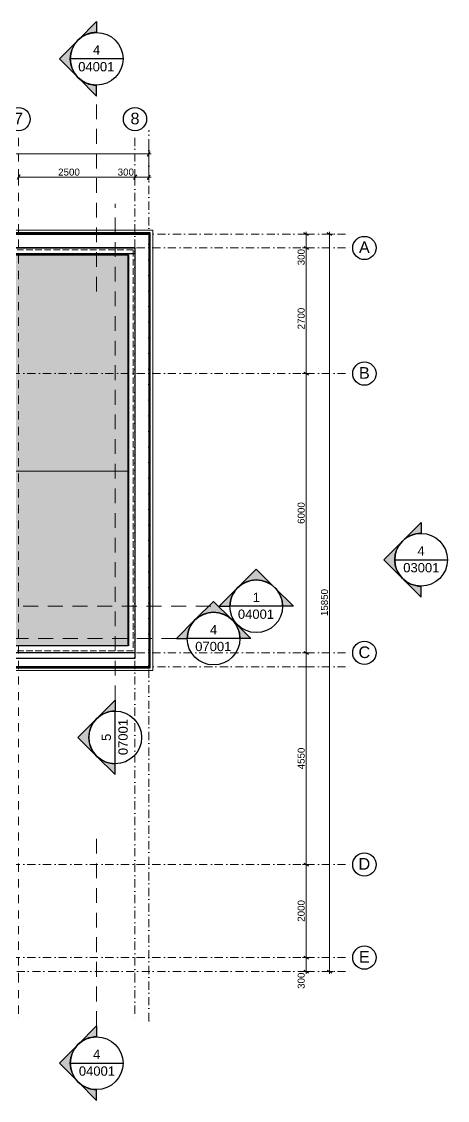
# Model space of a CAD drawing. Header units: millimetres. Extents: x -6231 to 41555, y -4611 to 21681.
# Drawn here: x 32416 to 41555, y -3069 to 20115 of the extents above; entities that cross this region are included whole.
import ezdxf
from ezdxf.enums import TextEntityAlignment as Align

# ---------------------------------------------------------------- set-up
doc = ezdxf.new("R2010")
doc.units = ezdxf.units.MM
doc.header["$MEASUREMENT"] = 0
for name, pattern in [('Dot & Dashed', [335.138881, 176.388884, -88.194442, 0, -70.555556]), ('Hidden Line', [195.611112, 141.111112, -54.5]), ('Long Dashed', [529.166651, 317.499995, -211.666656]), ('Wipeout_Contour', [1000, 0, -1000])]:
    doc.linetypes.add(name, pattern=pattern)
for name, color, linetype in [('A-Ee_40_20-M_GeneralFFAndEInternalFixed', 7, 'Continuous'), ('A-Zz_20_10_90-T_TextRoof', 7, 'Continuous'), ('A-Zz_60_50_30-P_MarkerElevation', 7, 'Continuous'), ('A-Zz_60_50_80-P_MarkerSection', 7, 'Continuous'), ('A-Zz_60_50_80-P_MarkerSectionStairs', 7, 'Continuous'), ('NewA-Ee_25_10-M_WallsExternal', 7, 'Continuous'), ('NewA-Ee_30_10-M_Roofs', 7, 'Continuous'), ('NewA-SL-M_SpacesExternal', 7, 'Continuous'), ('NewA-Zz_20_20-D_DimensionGrid', 7, 'Continuous'), ('NewA-Zz_35_40_80-M_GridStructural', 7, 'Continuous'), ('NewA-Zz_60_50_90-P_VoidOpening', 7, 'Continuous')]:
    doc.layers.add(name, color=color, linetype=linetype)
doc.styles.add('GENERATED_STYLE_1', font='')
doc.styles.get('GENERATED_STYLE_1').set_extended_font_data('Arial')
doc.dimstyles.new('GENERATED_STYLE__1', dxfattribs={"dimtxt": 150, "dimasz": 76, "dimexe": 0.18, "dimexo": 300, "dimgap": 0.09, "dimtad": 1, "dimdec": 0, "dimzin": 0, "dimdsep": 46, "dimtxsty": 'GENERATED_STYLE_1', "dimblk": 'ARROWHEAD_2', "dimblk1": 'ARROWHEAD_2', "dimblk2": 'ARROWHEAD_2', "dimcen": 0.09, "dimclrd": 6, "dimclre": 6, "dimclrt": 7, "dimazin": 0, "dimtfac": 1, "dimtdec": 4, "dimtmove": 0, "dimatfit": 3, "dimfxl": 0, "dimtolj": 1, "dimtzin": 0, "dimarcsym": 0})
doc.dimstyles.new('GENERATED_STYLE__2', dxfattribs={"dimtxt": 150, "dimasz": 76, "dimexe": 0.18, "dimexo": 300, "dimgap": 0.09, "dimtad": 1, "dimtih": 1, "dimtoh": 1, "dimdec": 0, "dimzin": 0, "dimdsep": 46, "dimtxsty": 'GENERATED_STYLE_1', "dimblk": 'ARROWHEAD_2', "dimblk1": 'ARROWHEAD_2', "dimblk2": 'ARROWHEAD_2', "dimcen": 0.09, "dimclrd": 6, "dimclre": 6, "dimclrt": 7, "dimazin": 0, "dimtfac": 1, "dimtdec": 4, "dimtmove": 0, "dimatfit": 3, "dimfxl": 0, "dimtolj": 1, "dimtzin": 0, "dimarcsym": 0})

# ---------------------------------------------------------------- blocks, each defined once
blk = doc.blocks.new('ROOF OF SECOND FLOOR_Roof-2_1_1', base_point=(18250, 9133))
at = {"layer": 'NewA-SL-M_SpacesExternal', "color": 253, "linetype": 'Continuous', "lineweight": 13}
for p, q in [((35233, 15633), (-383, 15633)), ((35233, 6167), (35233, 15633)), ((6033, 6167), (35233, 6167))]:
    blk.add_line(p, q, dxfattribs=at)
at = {"layer": 'NewA-SL-M_SpacesExternal', "color": 5, "lineweight": 70, "style": 'GENERATED_STYLE_1'}
for tag, height, p in [('ROOM_NAME', 200, (18250, 9441)), ('ROOM_NUMBER', 150, (18250, 9138)), ('adj_text', 150, (18250, 8902))]:
    blk.add_attdef(tag, text='', height=height, dxfattribs=at).set_placement(p, align=Align.TOP_CENTER)
blk = doc.blocks.new('Wall_1_1', base_point=(0, 15250))
at = {"color": 254, "linetype": 'Wipeout_Contour', "lineweight": 0, "ltscale": 105923.604133}
blk.add_wipeout([(150, 15100), (34700, 15100), (34716, 15116), (134, 15116)], dxfattribs=at).dxf.layer = 'NewA-Ee_25_10-M_WallsExternal'
at = {"color": 254, "linetype": 'Wipeout_Contour', "lineweight": 0, "ltscale": 106108.098113}
blk.add_wipeout([(134, 15116), (34716, 15116), (34780, 15180), (70, 15180)], dxfattribs=at).dxf.layer = 'NewA-Ee_25_10-M_WallsExternal'
at = {"color": 254, "linetype": 'Wipeout_Contour', "lineweight": 0, "ltscale": 106417.647452}
blk.add_wipeout([(70, 15180), (34780, 15180), (34850, 15250), (0, 15250)], dxfattribs=at).dxf.layer = 'NewA-Ee_25_10-M_WallsExternal'
at = {"layer": 'NewA-Ee_25_10-M_WallsExternal', "linetype": 'Continuous', "flags": 128}
blk.add_lwpolyline([(150, 15100), (34700, 15100)], dxfattribs=at)
at = {"color": 254, "linetype": 'Wipeout_Contour', "lineweight": 0, "ltscale": 107278.940045}
blk.add_wipeout([(0, 15250), (34850, 15250), (35150, 15550), (-300, 15550)], dxfattribs=at).dxf.layer = 'NewA-Ee_25_10-M_WallsExternal'
at = {"color": 254, "linetype": 'Wipeout_Contour', "lineweight": 0, "ltscale": 108046.669458}
blk.add_wipeout([(-305, 15555), (35155, 15555), (35175, 15575), (-325, 15575)], dxfattribs=at).dxf.layer = 'NewA-Ee_25_10-M_WallsExternal'
at = {"layer": 'NewA-Ee_25_10-M_WallsExternal', "linetype": 'Continuous'}
for p, q in [((-305, 15555), (35155, 15555)), ((-300, 15550), (35150, 15550))]:
    blk.add_line(p, q, dxfattribs=at)
at = {"layer": 'NewA-Ee_25_10-M_WallsExternal', "linetype": 'Continuous', "flags": 128}
blk.add_lwpolyline([(35175, 15575), (-325, 15575)], dxfattribs=at)
blk = doc.blocks.new('Wall_3_1', base_point=(34850, 15250))
at = {"color": 254, "linetype": 'Wipeout_Contour', "lineweight": 0, "ltscale": 146401.338081}
blk.add_wipeout([(34700, 15100), (34700, 6700), (34716, 6684), (34716, 15116)], dxfattribs=at).dxf.layer = 'NewA-Ee_25_10-M_WallsExternal'
at = {"color": 254, "linetype": 'Wipeout_Contour', "lineweight": 0, "ltscale": 146569.94219}
blk.add_wipeout([(34716, 15116), (34716, 6684), (34780, 6620), (34780, 15180)], dxfattribs=at).dxf.layer = 'NewA-Ee_25_10-M_WallsExternal'
at = {"color": 254, "linetype": 'Wipeout_Contour', "lineweight": 0, "ltscale": 146852.703903}
blk.add_wipeout([(34780, 15180), (34780, 6620), (34850, 6550), (34850, 15250)], dxfattribs=at).dxf.layer = 'NewA-Ee_25_10-M_WallsExternal'
at = {"layer": 'NewA-Ee_25_10-M_WallsExternal', "linetype": 'Continuous', "flags": 128}
blk.add_lwpolyline([(34700, 15100), (34700, 6700)], dxfattribs=at)
at = {"color": 254, "linetype": 'Wipeout_Contour', "lineweight": 0, "ltscale": 147638.093119}
blk.add_wipeout([(34850, 15250), (34850, 6550), (35150, 6250), (35150, 15550)], dxfattribs=at).dxf.layer = 'NewA-Ee_25_10-M_WallsExternal'
at = {"color": 254, "linetype": 'Wipeout_Contour', "lineweight": 0, "ltscale": 148337.831766}
blk.add_wipeout([(35155, 15555), (35155, 6245), (35175, 6225), (35175, 15575)], dxfattribs=at).dxf.layer = 'NewA-Ee_25_10-M_WallsExternal'
at = {"layer": 'NewA-Ee_25_10-M_WallsExternal', "linetype": 'Continuous'}
for p, q in [((35150, 15550), (35150, 6250)), ((35155, 15555), (35155, 6245))]:
    blk.add_line(p, q, dxfattribs=at)
at = {"layer": 'NewA-Ee_25_10-M_WallsExternal', "linetype": 'Continuous', "flags": 128}
blk.add_lwpolyline([(35175, 6225), (35175, 15575)], dxfattribs=at)
blk = doc.blocks.new('Wall_4_1', base_point=(34850, 6550))
at = {"color": 254, "linetype": 'Wipeout_Contour', "lineweight": 0, "ltscale": 88038.710944}
blk.add_wipeout([(5516, 6684), (34716, 6684), (34700, 6700), (5516, 6700)], dxfattribs=at).dxf.layer = 'NewA-Ee_25_10-M_WallsExternal'
at = {"color": 254, "linetype": 'Wipeout_Contour', "lineweight": 0, "ltscale": 88121.94905}
blk.add_wipeout([(5580, 6620), (34780, 6620), (34716, 6684), (5580, 6684)], dxfattribs=at).dxf.layer = 'NewA-Ee_25_10-M_WallsExternal'
at = {"color": 254, "linetype": 'Wipeout_Contour', "lineweight": 0, "ltscale": 88217.434659}
blk.add_wipeout([(5650, 6550), (34850, 6550), (34780, 6620), (5650, 6620)], dxfattribs=at).dxf.layer = 'NewA-Ee_25_10-M_WallsExternal'
at = {"layer": 'NewA-Ee_25_10-M_WallsExternal', "linetype": 'Continuous', "flags": 128}
blk.add_lwpolyline([(34700, 6700), (5500, 6700)], dxfattribs=at)
at = {"color": 254, "linetype": 'Wipeout_Contour', "lineweight": 0, "ltscale": 88673.26166}
blk.add_wipeout([(5975, 6250), (35150, 6250), (34850, 6550), (5975, 6550)], dxfattribs=at).dxf.layer = 'NewA-Ee_25_10-M_WallsExternal'
at = {"color": 254, "linetype": 'Wipeout_Contour', "lineweight": 0, "ltscale": 88697.733038}
blk.add_wipeout([(5975, 6225), (35175, 6225), (35155, 6245), (5975, 6245)], dxfattribs=at).dxf.layer = 'NewA-Ee_25_10-M_WallsExternal'
at = {"layer": 'NewA-Ee_25_10-M_WallsExternal', "linetype": 'Continuous'}
for p, q in [((35150, 6250), (5955, 6250)), ((35155, 6245), (5975, 6245))]:
    blk.add_line(p, q, dxfattribs=at)
at = {"layer": 'NewA-Ee_25_10-M_WallsExternal', "linetype": 'Continuous', "flags": 128}
blk.add_lwpolyline([(5975, 6225), (35175, 6225)], dxfattribs=at)
blk = doc.blocks.new('Wall_5_1', base_point=(0, 15250))
at = {"color": 254, "linetype": 'Wipeout_Contour', "lineweight": 0, "ltscale": 107001.858473}
blk.add_wipeout([(0, 15250), (34850, 15250), (34850, 15550), (0, 15550)], dxfattribs=at).dxf.layer = 'NewA-Ee_25_10-M_WallsExternal'
at = {"layer": 'NewA-Ee_25_10-M_WallsExternal', "linetype": 'Continuous', "flags": 128}
blk.add_lwpolyline([(0, 15250), (34850, 15250)], dxfattribs=at)
at = {"color": 254, "linetype": 'Wipeout_Contour', "lineweight": 0, "ltscale": 107464.894087}
blk.add_wipeout([(0, 15555), (34850, 15555), (34850, 15575), (0, 15575)], dxfattribs=at).dxf.layer = 'NewA-Ee_25_10-M_WallsExternal'
at = {"layer": 'NewA-Ee_25_10-M_WallsExternal', "linetype": 'Continuous'}
for p, q in [((0, 15555), (34850, 15555)), ((0, 15550), (34850, 15550))]:
    blk.add_line(p, q, dxfattribs=at)
at = {"layer": 'NewA-Ee_25_10-M_WallsExternal', "linetype": 'Continuous', "flags": 128}
blk.add_lwpolyline([(34850, 15575), (0, 15575)], dxfattribs=at)
blk = doc.blocks.new('Wall_6_1', base_point=(34850, 15250))
at = {"color": 254, "linetype": 'Wipeout_Contour', "lineweight": 0, "ltscale": 147571.437337}
blk.add_wipeout([(34850, 15250), (34850, 6550), (35150, 6550), (35150, 15250)], dxfattribs=at).dxf.layer = 'NewA-Ee_25_10-M_WallsExternal'
at = {"layer": 'NewA-Ee_25_10-M_WallsExternal', "linetype": 'Continuous', "flags": 128}
blk.add_lwpolyline([(34850, 15250), (34850, 6550)], dxfattribs=at)
at = {"color": 254, "linetype": 'Wipeout_Contour', "lineweight": 0, "ltscale": 148197.746193}
blk.add_wipeout([(35155, 15250), (35155, 6550), (35175, 6550), (35175, 15250)], dxfattribs=at).dxf.layer = 'NewA-Ee_25_10-M_WallsExternal'
at = {"layer": 'NewA-Ee_25_10-M_WallsExternal', "linetype": 'Continuous'}
for p, q in [((35150, 15250), (35150, 6550)), ((35155, 15250), (35155, 6550))]:
    blk.add_line(p, q, dxfattribs=at)
at = {"layer": 'NewA-Ee_25_10-M_WallsExternal', "linetype": 'Continuous', "flags": 128}
blk.add_lwpolyline([(35175, 6550), (35175, 15250)], dxfattribs=at)
blk = doc.blocks.new('Wall_7_1', base_point=(34850, 6550))
at = {"color": 254, "linetype": 'Wipeout_Contour', "lineweight": 0, "ltscale": 87940.978713}
blk.add_wipeout([(34850, 6550), (5650, 6550), (5650, 6250), (34850, 6250)], dxfattribs=at).dxf.layer = 'NewA-Ee_25_10-M_WallsExternal'
at = {"layer": 'NewA-Ee_25_10-M_WallsExternal', "linetype": 'Continuous', "flags": 128}
blk.add_lwpolyline([(34850, 6550), (5650, 6550)], dxfattribs=at)
at = {"color": 254, "linetype": 'Wipeout_Contour', "lineweight": 0, "ltscale": 87634.693812}
blk.add_wipeout([(34850, 6245), (5650, 6245), (5650, 6225), (34850, 6225)], dxfattribs=at).dxf.layer = 'NewA-Ee_25_10-M_WallsExternal'
at = {"layer": 'NewA-Ee_25_10-M_WallsExternal', "linetype": 'Continuous'}
for p, q in [((34850, 6250), (5650, 6250)), ((34850, 6245), (5650, 6245))]:
    blk.add_line(p, q, dxfattribs=at)
at = {"layer": 'NewA-Ee_25_10-M_WallsExternal', "linetype": 'Continuous', "flags": 128}
blk.add_lwpolyline([(5975, 6225), (34850, 6225)], dxfattribs=at)
blk = doc.blocks.new('Standard grid marker')
at = {"layer": 'NewA-Zz_35_40_80-M_GridStructural', "color": 6, "linetype": 'Dot & Dashed', "lineweight": 13}
for p, q in [((1000, 0), (18131, 0)), ((18131, 0), (19131, 0)), ((1000, 0), (0, 0))]:
    blk.add_line(p, q, dxfattribs=at)
at = {"layer": 'NewA-Zz_35_40_80-M_GridStructural', "linetype": 'Continuous'}
blk.add_circle((-250, 0), 250, dxfattribs=at)
at = {"layer": 'NewA-Zz_35_40_80-M_GridStructural', "color": 6, "linetype": 'Dot & Dashed', "lineweight": 13}
blk.add_point((1000, 0), dxfattribs=at)
blk.add_point((1000, 0), dxfattribs=at)
at = {"layer": 'NewA-Zz_35_40_80-M_GridStructural', "style": 'GENERATED_STYLE_1'}
blk.add_attdef('AC_MarkerText_1', text='', height=250, rotation=90, dxfattribs=at).set_placement((-250, 14), align=Align.MIDDLE_CENTER)
blk = doc.blocks.new('Standard grid marker_2')
at = {"layer": 'NewA-Zz_35_40_80-M_GridStructural', "color": 6, "linetype": 'Dot & Dashed', "lineweight": 13}
for p, q in [((1000, 0), (40176, 0)), ((40176, 0), (41176, 0))]:
    blk.add_line(p, q, dxfattribs=at)
at = {"layer": 'NewA-Zz_35_40_80-M_GridStructural', "linetype": 'Continuous'}
blk.add_circle((41426, 0), 250, dxfattribs=at)
at = {"layer": 'NewA-Zz_35_40_80-M_GridStructural', "color": 6, "linetype": 'Dot & Dashed', "lineweight": 13}
blk.add_point((40176, 0), dxfattribs=at)
blk.add_point((40176, 0), dxfattribs=at)
at = {"layer": 'NewA-Zz_35_40_80-M_GridStructural', "style": 'GENERATED_STYLE_1'}
blk.add_attdef('AC_MarkerText_1', text='', height=250, dxfattribs=at).set_placement((41426, 14), align=Align.MIDDLE_CENTER)
blk = doc.blocks.new('Standard grid marker_3')
at = {"layer": 'NewA-Zz_35_40_80-M_GridStructural', "color": 6, "linetype": 'Dot & Dashed', "lineweight": 13}
blk.add_line((0, 0), (19131, 0), dxfattribs=at)
for p in [(0, 0), (19131, 0)]:
    blk.add_point(p, dxfattribs=at)
blk = doc.blocks.new('Standard grid marker_4')
at = {"layer": 'NewA-Zz_35_40_80-M_GridStructural', "color": 6, "linetype": 'Dot & Dashed', "lineweight": 13}
for q in [(0, 0), (40176, 0)]:
    blk.add_line((1000, 0), q, dxfattribs=at)
blk = doc.blocks.new('Beam_2_1', base_point=(0, 15250))
at = {"layer": 'NewA-Ee_25_10-M_WallsExternal', "color": 6, "linetype": 'Hidden Line', "lineweight": 13}
for p, q in [((-383, 15633), (35233, 15633)), ((42, 15208), (34808, 15208))]:
    blk.add_line(p, q, dxfattribs=at)
at = {"layer": 'NewA-Ee_25_10-M_WallsExternal', "color": 251, "linetype": 'Dot & Dashed', "lineweight": 13}
blk.add_line((0, 15250), (34850, 15250), dxfattribs=at)
blk = doc.blocks.new('Beam_3_1', base_point=(34850, 15250))
at = {"layer": 'NewA-Ee_25_10-M_WallsExternal', "color": 6, "linetype": 'Hidden Line', "lineweight": 13}
for p, q in [((35233, 15633), (35233, 6167)), ((34808, 15208), (34808, 6592))]:
    blk.add_line(p, q, dxfattribs=at)
at = {"layer": 'NewA-Ee_25_10-M_WallsExternal', "color": 251, "linetype": 'Dot & Dashed', "lineweight": 13}
blk.add_line((34850, 15250), (34850, 6550), dxfattribs=at)
blk = doc.blocks.new('Beam_4_1', base_point=(34850, 6550))
at = {"layer": 'NewA-Ee_25_10-M_WallsExternal', "color": 6, "linetype": 'Hidden Line', "lineweight": 13}
for p, q in [((34808, 6592), (5975, 6592)), ((35233, 6167), (5975, 6167))]:
    blk.add_line(p, q, dxfattribs=at)
at = {"layer": 'NewA-Ee_25_10-M_WallsExternal', "color": 251, "linetype": 'Dot & Dashed', "lineweight": 13}
blk.add_line((34850, 6550), (5975, 6550), dxfattribs=at)
blk = doc.blocks.new('Beam_9_1', base_point=(34850, 6550))
at = {"layer": 'NewA-Ee_30_10-M_Roofs', "linetype": 'Continuous'}
for p, q in [((34850, 15250), (0, 15250)), ((34850, 15250), (34850, 6550)), ((34850, 6550), (0, 6550))]:
    blk.add_line(p, q, dxfattribs=at)
at = {"layer": 'NewA-Ee_30_10-M_Roofs', "color": 251, "linetype": 'Dot & Dashed', "lineweight": 13}
blk.add_line((34850, 6550), (0, 6550), dxfattribs=at)
blk = doc.blocks.new('*D139')
at = {"layer": 'NewA-Zz_20_20-D_DimensionGrid', "color": 6, "linetype": 'Continuous', "lineweight": 13}
for p, q in [((39098, 15550), (38948, 15550)), ((39023, 15550), (39023, 15599)), ((39023, -300), (39023, 15550)), ((39098, -300), (38948, -300)), ((39023, -349), (39023, -300))]:
    blk.add_line(p, q, dxfattribs=at)
at = {"layer": 'NewA-Zz_20_20-D_DimensionGrid', "linetype": 'Continuous'}
for p, q in [((39073, 15521), (38973, 15579)), ((38973, -271), (39073, -329))]:
    blk.add_line(p, q, dxfattribs=at)
at = {"layer": 'NewA-Zz_20_20-D_DimensionGrid', "insert": (38993, 7339), "char_height": 150, "attachment_point": 7, "rotation": 90, "style": 'GENERATED_STYLE_1'}
blk.add_mtext('\\A1;{\\fArial|b0|i0|c0|p34;15850}', dxfattribs=at)
blk = doc.blocks.new('ARROWHEAD_2')
at = {"color": 0, "linetype": 'Continuous', "lineweight": 0}
for p, q in [((0, 0), (-1, 0)), ((-0.38, -0.66), (0.38, 0.66))]:
    blk.add_line(p, q, dxfattribs=at)
blk = doc.blocks.new('*D141')
at = {"layer": 'NewA-Zz_20_20-D_DimensionGrid', "color": 6, "linetype": 'Continuous', "lineweight": 13}
for p, q in [((38598, 0), (38448, 0)), ((38523, -300), (38523, 0)), ((38598, -300), (38448, -300)), ((38523, -349), (38523, -300))]:
    blk.add_line(p, q, dxfattribs=at)
at = {"layer": 'NewA-Zz_20_20-D_DimensionGrid', "linetype": 'Continuous'}
for p, q in [((38473, 29), (38573, -29)), ((38473, -271), (38573, -329))]:
    blk.add_line(p, q, dxfattribs=at)
at = {"layer": 'NewA-Zz_20_20-D_DimensionGrid', "insert": (38493, -672), "char_height": 150, "attachment_point": 7, "rotation": 90, "style": 'GENERATED_STYLE_1'}
blk.add_mtext('\\A1;{\\fArial|b0|i0|c0|p34;300}', dxfattribs=at)
blk = doc.blocks.new('*D142')
at = {"layer": 'NewA-Zz_20_20-D_DimensionGrid', "color": 6, "linetype": 'Continuous', "lineweight": 13}
for p, q in [((38598, 2000), (38448, 2000)), ((38523, 0), (38523, 2000)), ((38598, 0), (38448, 0))]:
    blk.add_line(p, q, dxfattribs=at)
at = {"layer": 'NewA-Zz_20_20-D_DimensionGrid', "linetype": 'Continuous'}
for p, q in [((38473, 2029), (38573, 1971)), ((38473, 29), (38573, -29))]:
    blk.add_line(p, q, dxfattribs=at)
at = {"layer": 'NewA-Zz_20_20-D_DimensionGrid', "insert": (38493, 771), "char_height": 150, "attachment_point": 7, "rotation": 90, "style": 'GENERATED_STYLE_1'}
blk.add_mtext('\\A1;{\\fArial|b0|i0|c0|p34;2000}', dxfattribs=at)
blk = doc.blocks.new('*D143')
at = {"layer": 'NewA-Zz_20_20-D_DimensionGrid', "color": 6, "linetype": 'Continuous', "lineweight": 13}
for p, q in [((38598, 6550), (38448, 6550)), ((38523, 2000), (38523, 6550)), ((38598, 2000), (38448, 2000))]:
    blk.add_line(p, q, dxfattribs=at)
at = {"layer": 'NewA-Zz_20_20-D_DimensionGrid', "linetype": 'Continuous'}
for p, q in [((38473, 6579), (38573, 6521)), ((38473, 2029), (38573, 1971))]:
    blk.add_line(p, q, dxfattribs=at)
at = {"layer": 'NewA-Zz_20_20-D_DimensionGrid', "insert": (38493, 4046), "char_height": 150, "attachment_point": 7, "rotation": 90, "style": 'GENERATED_STYLE_1'}
blk.add_mtext('\\A1;{\\fArial|b0|i0|c0|p34;4550}', dxfattribs=at)
blk = doc.blocks.new('*D144')
at = {"layer": 'NewA-Zz_20_20-D_DimensionGrid', "color": 6, "linetype": 'Continuous', "lineweight": 13}
for p, q in [((38598, 12550), (38448, 12550)), ((38523, 6550), (38523, 12550)), ((38598, 6550), (38448, 6550))]:
    blk.add_line(p, q, dxfattribs=at)
at = {"layer": 'NewA-Zz_20_20-D_DimensionGrid', "linetype": 'Continuous'}
for p, q in [((38473, 12579), (38573, 12521)), ((38473, 6579), (38573, 6521))]:
    blk.add_line(p, q, dxfattribs=at)
at = {"layer": 'NewA-Zz_20_20-D_DimensionGrid', "insert": (38493, 9321), "char_height": 150, "attachment_point": 7, "rotation": 90, "style": 'GENERATED_STYLE_1'}
blk.add_mtext('\\A1;{\\fArial|b0|i0|c0|p34;6000}', dxfattribs=at)
blk = doc.blocks.new('*D145')
at = {"layer": 'NewA-Zz_20_20-D_DimensionGrid', "color": 6, "linetype": 'Continuous', "lineweight": 13}
for p, q in [((38598, 15250), (38448, 15250)), ((38523, 12550), (38523, 15250)), ((38598, 12550), (38448, 12550))]:
    blk.add_line(p, q, dxfattribs=at)
at = {"layer": 'NewA-Zz_20_20-D_DimensionGrid', "linetype": 'Continuous'}
for p, q in [((38473, 15279), (38573, 15221)), ((38473, 12579), (38573, 12521))]:
    blk.add_line(p, q, dxfattribs=at)
at = {"layer": 'NewA-Zz_20_20-D_DimensionGrid', "char_height": 150, "attachment_point": 7, "rotation": 90, "style": 'GENERATED_STYLE_1'}
for s, insert in [('\\A1;{\\fArial|b0|i0|c0|p34;300}', (38493, 14878)), ('\\A1;{\\fArial|b0|i0|c0|p34;2700}', (38493, 13500))]:
    blk.add_mtext(s, dxfattribs=dict(at, insert=insert))
blk = doc.blocks.new('*D146')
at = {"layer": 'NewA-Zz_20_20-D_DimensionGrid', "color": 6, "linetype": 'Continuous', "lineweight": 13}
for p, q in [((38598, 15550), (38448, 15550)), ((38523, 15550), (38523, 15599)), ((38523, 15250), (38523, 15550)), ((38598, 15250), (38448, 15250))]:
    blk.add_line(p, q, dxfattribs=at)
at = {"layer": 'NewA-Zz_20_20-D_DimensionGrid', "linetype": 'Continuous'}
for p, q in [((38573, 15521), (38473, 15579)), ((38473, 15279), (38573, 15221))]:
    blk.add_line(p, q, dxfattribs=at)
blk = doc.blocks.new('*D147')
at = {"layer": 'NewA-Zz_20_20-D_DimensionGrid', "color": 6, "linetype": 'Continuous', "lineweight": 13}
for p, q in [((-349, 17274), (-300, 17274)), ((-300, 17199), (-300, 17349)), ((-300, 17274), (35150, 17274)), ((35150, 17199), (35150, 17349)), ((35150, 17274), (35199, 17274))]:
    blk.add_line(p, q, dxfattribs=at)
at = {"layer": 'NewA-Zz_20_20-D_DimensionGrid', "linetype": 'Continuous'}
for p, q in [((-271, 17324), (-329, 17224)), ((35121, 17224), (35179, 17324))]:
    blk.add_line(p, q, dxfattribs=at)
at = {"layer": 'NewA-Zz_20_20-D_DimensionGrid', "insert": (17139, 17304), "char_height": 150, "attachment_point": 7, "style": 'GENERATED_STYLE_1'}
blk.add_mtext('\\A1;{\\fArial|b0|i0|c0|p34;35450}', dxfattribs=at)
blk = doc.blocks.new('*D155')
at = {"layer": 'NewA-Zz_20_20-D_DimensionGrid', "linetype": 'Continuous'}
for p, q in [((32379, 16824), (32321, 16724)), ((34879, 16824), (34821, 16724))]:
    blk.add_line(p, q, dxfattribs=at)
at = {"layer": 'NewA-Zz_20_20-D_DimensionGrid', "color": 6, "linetype": 'Continuous', "lineweight": 13}
for p, q in [((32350, 16699), (32350, 16849)), ((32350, 16774), (34850, 16774)), ((34850, 16699), (34850, 16849))]:
    blk.add_line(p, q, dxfattribs=at)
at = {"layer": 'NewA-Zz_20_20-D_DimensionGrid', "char_height": 150, "attachment_point": 7, "style": 'GENERATED_STYLE_1'}
for s, insert in [('\\A1;{\\fArial|b0|i0|c0|p34;2500}', (33200, 16804)), ('\\A1;{\\fArial|b0|i0|c0|p34;300}', (34478, 16804))]:
    blk.add_mtext(s, dxfattribs=dict(at, insert=insert))
blk = doc.blocks.new('*D156')
at = {"layer": 'NewA-Zz_20_20-D_DimensionGrid', "color": 6, "linetype": 'Continuous', "lineweight": 13}
for p, q in [((35150, 16699), (35150, 17470)), ((34850, 16699), (34850, 16849)), ((34850, 16774), (35150, 16774)), ((35150, 16774), (35199, 16774))]:
    blk.add_line(p, q, dxfattribs=at)
at = {"layer": 'NewA-Zz_20_20-D_DimensionGrid', "linetype": 'Continuous'}
for p, q in [((34879, 16824), (34821, 16724)), ((35121, 16724), (35179, 16824))]:
    blk.add_line(p, q, dxfattribs=at)
blk = doc.blocks.new('Cutting Plane_7_1', base_point=(36537, 6856))
at = {"layer": 'A-Zz_60_50_80-P_MarkerSectionStairs', "linetype": 'Continuous'}
for points in [[(36937, 7256, 0.414214), (36137, 7256), (36537, 7656)], [(35737, 6856), (35972, 6856, -0.198912), (36137, 7256)], [(37337, 6856), (37103, 6856, 0.198912), (36937, 7256)]]:
    blk.add_hatch(color=256, dxfattribs=at).paths.add_polyline_path(points)
for p, q in [((36137, 7256), (36537, 7656)), ((36537, 7656), (36937, 7256)), ((36137, 7256), (35737, 6856)), ((36937, 7256), (37337, 6856)), ((35737, 6856), (35972, 6856)), ((37103, 6856), (35972, 6856)), ((37337, 6856), (37103, 6856))]:
    blk.add_line(p, q, dxfattribs=at)
at = {"layer": 'A-Zz_60_50_80-P_MarkerSectionStairs', "color": 6, "linetype": 'Long Dashed', "lineweight": 13}
blk.add_line((35737, 6856), (31405, 6856), dxfattribs=at)
at = {"layer": 'A-Zz_60_50_80-P_MarkerSectionStairs', "linetype": 'Continuous'}
blk.add_circle((36537, 6856), 566, dxfattribs=at)
for start, end in [(45, 135), (135, 180), (0, 45)]:
    blk.add_arc((36537, 6856), 566, start, end, dxfattribs=at)
at = {"layer": 'A-Zz_60_50_80-P_MarkerSectionStairs', "char_height": 200, "attachment_point": 9, "style": 'GENERATED_STYLE_1'}
for s, insert in [('\\A1;{\\fArial|b0|i0|c0|p34;4}', (36614, 6947)), ('\\A1;{\\fArial|b0|i0|c0|p34;07001}', (36919, 6584))]:
    blk.add_mtext(s, dxfattribs=dict(at, insert=insert))
blk = doc.blocks.new('Cutting Plane_8_1', base_point=(34425, 4732))
at = {"layer": 'A-Zz_60_50_80-P_MarkerSectionStairs', "linetype": 'Continuous'}
for points in [[(34425, 5532), (34425, 5298, 0.198912), (34025, 5132)], [(34025, 4332, -0.414214), (34025, 5132), (33625, 4732)], [(34425, 3932), (34425, 4166, -0.198912), (34025, 4332)]]:
    blk.add_hatch(color=256, dxfattribs=at).paths.add_polyline_path(points)
at = {"layer": 'A-Zz_60_50_80-P_MarkerSectionStairs', "color": 6, "linetype": 'Long Dashed', "lineweight": 13}
blk.add_line((34425, 5532), (34425, 16200), dxfattribs=at)
at = {"layer": 'A-Zz_60_50_80-P_MarkerSectionStairs', "linetype": 'Continuous'}
for p, q in [((34025, 5132), (34425, 5532)), ((34425, 5532), (34425, 5298)), ((34025, 5132), (33625, 4732)), ((34425, 4166), (34425, 5298)), ((33625, 4732), (34025, 4332)), ((34025, 4332), (34425, 3932)), ((34425, 3932), (34425, 4166))]:
    blk.add_line(p, q, dxfattribs=at)
blk.add_circle((34425, 4732), 566, dxfattribs=at)
for start, end in [(135, 225), (90, 135), (225, 270)]:
    blk.add_arc((34425, 4732), 566, start, end, dxfattribs=at)
at = {"layer": 'A-Zz_60_50_80-P_MarkerSectionStairs', "char_height": 200, "attachment_point": 7, "rotation": 90, "style": 'GENERATED_STYLE_1'}
for s, insert in [('\\A1;{\\fArial|b0|i0|c0|p34;07001}', (34697, 4351)), ('\\A1;{\\fArial|b0|i0|c0|p34;5}', (34337, 4656))]:
    blk.add_mtext(s, dxfattribs=dict(at, insert=insert))
blk = doc.blocks.new('Elevation_3_1', base_point=(40990, -3452))
at = {"layer": 'A-Zz_60_50_30-P_MarkerElevation', "linetype": 'Continuous'}
for points in [[(40990, 9349), (40990, 9115, 0.198912), (40590, 8949)], [(40590, 8149, -0.414214), (40590, 8949), (40190, 8549)], [(40990, 7749), (40990, 7983, -0.198912), (40590, 8149)]]:
    blk.add_hatch(color=256, dxfattribs=at).paths.add_polyline_path(points)
for p, q in [((40590, 8949), (40990, 9349)), ((40990, 9349), (40990, 9115)), ((40590, 8949), (40190, 8549)), ((40190, 8549), (40590, 8149)), ((40424, 8549), (41555, 8549)), ((40590, 8149), (40990, 7749)), ((40990, 7749), (40990, 7983))]:
    blk.add_line(p, q, dxfattribs=at)
blk.add_circle((40990, 8549), 566, dxfattribs=at)
for start, end in [(90, 135), (135, 225), (225, 270)]:
    blk.add_arc((40990, 8549), 566, start, end, dxfattribs=at)
at = {"layer": 'A-Zz_60_50_30-P_MarkerElevation', "char_height": 200, "attachment_point": 7, "style": 'GENERATED_STYLE_1'}
for s, insert in [('\\A1;{\\fArial|b0|i0|c0|p34;4}', (40913, 8640)), ('\\A1;{\\fArial|b0|i0|c0|p34;03001}', (40608, 8277))]:
    blk.add_mtext(s, dxfattribs=dict(at, insert=insert))
blk = doc.blocks.new('Cutting Plane_11_1', base_point=(34027, -2269))
at = {"layer": 'A-Zz_60_50_80-P_MarkerSection', "linetype": 'Continuous'}
for points in [[(34027, 20115), (34027, 19881, 0.198912), (33627, 19715)], [(33627, 19715, 0.414214), (33627, 18915), (33227, 19315)], [(34027, 18515), (34027, 18750, -0.198912), (33627, 18915)], [(34027, -1469), (34027, -1703, 0.198912), (33627, -1869)], [(33627, -2669, -0.414214), (33627, -1869), (33227, -2269)], [(34027, -3069), (34027, -2835, -0.198912), (33627, -2669)]]:
    blk.add_hatch(color=256, dxfattribs=at).paths.add_polyline_path(points)
for p, q in [((33627, 19715), (34027, 20115)), ((34027, 20115), (34027, 19881)), ((33227, 19315), (33627, 19715)), ((33627, 18915), (33227, 19315)), ((34592, 19315), (33461, 19315)), ((33627, 18915), (34027, 18515)), ((34027, 18515), (34027, 18750)), ((33627, -1869), (34027, -1469)), ((34027, -1469), (34027, -1703)), ((33627, -1869), (33227, -2269)), ((33227, -2269), (33627, -2669)), ((33461, -2269), (34592, -2269)), ((33627, -2669), (34027, -3069)), ((34027, -3069), (34027, -2835))]:
    blk.add_line(p, q, dxfattribs=at)
at = {"layer": 'A-Zz_60_50_80-P_MarkerSection', "color": 6, "linetype": 'Long Dashed', "lineweight": 13}
for p, q in [((34027, 14315), (34027, 18515)), ((34027, -1469), (34027, 2731))]:
    blk.add_line(p, q, dxfattribs=at)
at = {"layer": 'A-Zz_60_50_80-P_MarkerSection', "linetype": 'Continuous'}
for centre in [(34027, 19315), (34027, -2269)]:
    blk.add_circle(centre, 566, dxfattribs=at)
for centre, start, end in [((34027, 19315), 135, 225), ((34027, 19315), 90, 135), ((34027, 19315), 225, 270), ((34027, -2269), 90, 135), ((34027, -2269), 135, 225), ((34027, -2269), 225, 270)]:
    blk.add_arc(centre, 566, start, end, dxfattribs=at)
at = {"layer": 'A-Zz_60_50_80-P_MarkerSection', "char_height": 200, "style": 'GENERATED_STYLE_1'}
for s, insert, attachment_point in [('\\A1;{\\fArial|b0|i0|c0|p34;4}', (34103, 19407), 9), ('\\A1;{\\fArial|b0|i0|c0|p34;04001}', (34408, 19043), 9), ('\\A1;{\\fArial|b0|i0|c0|p34;4}', (33950, -2178), 7), ('\\A1;{\\fArial|b0|i0|c0|p34;04001}', (33645, -2541), 7)]:
    blk.add_mtext(s, dxfattribs=dict(at, insert=insert, attachment_point=attachment_point))
blk = doc.blocks.new('Cutting Plane_12_1', base_point=(-3240, 7549))
at = {"layer": 'A-Zz_60_50_80-P_MarkerSection', "linetype": 'Continuous'}
for points in [[(37853, 7949, 0.414214), (37053, 7949), (37453, 8349)], [(36653, 7549), (36888, 7549, -0.198912), (37053, 7949)], [(38253, 7549), (38019, 7549, 0.198912), (37853, 7949)]]:
    blk.add_hatch(color=256, dxfattribs=at).paths.add_polyline_path(points)
for p, q in [((37053, 7949), (37453, 8349)), ((37453, 8349), (37853, 7949)), ((37053, 7949), (36653, 7549)), ((37853, 7949), (38253, 7549)), ((36653, 7549), (36888, 7549)), ((38019, 7549), (36888, 7549)), ((38253, 7549), (38019, 7549))]:
    blk.add_line(p, q, dxfattribs=at)
at = {"layer": 'A-Zz_60_50_80-P_MarkerSection', "color": 6, "linetype": 'Long Dashed', "lineweight": 13}
blk.add_line((32453, 7549), (36653, 7549), dxfattribs=at)
at = {"layer": 'A-Zz_60_50_80-P_MarkerSection', "linetype": 'Continuous'}
blk.add_circle((37453, 7549), 566, dxfattribs=at)
for start, end in [(45, 135), (135, 180), (0, 45)]:
    blk.add_arc((37453, 7549), 566, start, end, dxfattribs=at)
at = {"layer": 'A-Zz_60_50_80-P_MarkerSection', "char_height": 200, "attachment_point": 9, "style": 'GENERATED_STYLE_1'}
for s, insert in [('\\A1;{\\fArial|b0|i0|c0|p34;1}', (37530, 7641)), ('\\A1;{\\fArial|b0|i0|c0|p34;04001}', (37835, 7277))]:
    blk.add_mtext(s, dxfattribs=dict(at, insert=insert))
blk = doc.blocks.new('Beam_11_1', base_point=(34850, 6427))
at = {"layer": 'NewA-Zz_60_50_90-P_VoidOpening', "linetype": 'Continuous'}
for p, q in [((34850, 15127), (0, 15127)), ((34850, 15127), (34850, 6427)), ((34850, 6427), (0, 6427))]:
    blk.add_line(p, q, dxfattribs=at)
at = {"layer": 'NewA-Zz_60_50_90-P_VoidOpening', "color": 251, "linetype": 'Dot & Dashed', "lineweight": 13}
blk.add_line((34850, 6427), (0, 6427), dxfattribs=at)

msp = doc.modelspace()

# ---------------------------------------------------------------- hatches: boundary and pattern name
at = {"layer": 'A-Ee_40_20-M_GeneralFFAndEInternalFixed', "linetype": 'Continuous', "lineweight": 13}
msp.add_hatch(color=9, dxfattribs=at).paths.add_polyline_path([(150.3, 15099.7), (34699.7, 15099.7), (34699.7, 6700.3), (5499.7, 6700.3), (5499.7, 2150.3), (2050.3, 2150.3), (2050.3, 6700.3), (150.3, 6700.3)])

# ---------------------------------------------------------------- linework, layer by layer
at = {"layer": 'A-Ee_40_20-M_GeneralFFAndEInternalFixed', "linetype": 'Continuous', "flags": 128}
msp.add_lwpolyline([(150.3, 15099.7), (34699.7, 15099.7), (34699.7, 6700.3), (5499.7, 6700.3), (5499.7, 2150.3), (2050.3, 2150.3), (2050.3, 6700.3), (150.3, 6700.3)], close=True, dxfattribs=at)

# ---------------------------------------------------------------- block references
at = {"layer": 'A-Zz_60_50_30-P_MarkerElevation', "color": 82, "lineweight": 13}
msp.add_blockref('Elevation_3_1', (40989.7, -3452), dxfattribs=at)
at = {"layer": 'NewA-SL-M_SpacesExternal', "linetype": 'Continuous'}
msp.add_blockref('ROOF OF SECOND FLOOR_Roof-2_1_1', (18249.6, 9132.9), dxfattribs=at)
at = {"layer": 'NewA-Zz_35_40_80-M_GridStructural', "color": 1, "linetype": 'Continuous', "lineweight": 18}
ref = msp.add_blockref('Standard grid marker_2', (-1652.3, 2000), dxfattribs=dict(at, zscale=1000))
ref.add_attrib('AC_MarkerText_1', 'D', dxfattribs={"color": 7, "height": 250, "style": 'GENERATED_STYLE_1'}).set_placement((39773.3, 2014.3), align=Align.MIDDLE_CENTER)
ref = msp.add_blockref('Standard grid marker_2', (-1652.3, 0), dxfattribs=dict(at, zscale=1000))
ref.add_attrib('AC_MarkerText_1', 'E', dxfattribs={"color": 7, "height": 250, "style": 'GENERATED_STYLE_1'}).set_placement((39773.3, 14.3), align=Align.MIDDLE_CENTER)
at = {"layer": 'NewA-Zz_35_40_80-M_GridStructural', "color": 1, "linetype": 'Continuous', "lineweight": 18, "zscale": 1000, "rotation": 180}
msp.add_blockref('Standard grid marker_4', (39523.3, -300), dxfattribs=at)

# ---------------------------------------------------------------- dimensions: what is measured, and where the dimension line sits
at = {"layer": 'NewA-Zz_20_20-D_DimensionGrid', "color": 6, "linetype": 'Continuous', "lineweight": 13}
for base, p1, p2, picture, middle in [((35150, 16773.8), (34850, 16770.2), (35150, 17770.2), '*D156', (34654.5, 16878.8)), ((35150, 17273.9), (-300, 17273.9), (35150, 17273.9), '*D147', (17433.3, 17378.9)), ((34850, 16773.8), (32350, 16770.2), (34850, 16770.2), '*D155', (33435.1, 16878.8))]:
    dim = msp.add_linear_dim(base=base, p1=p1, p2=p2, dimstyle='GENERATED_STYLE__2', dxfattribs=at)
    dim.commit()
    dim.dimension.update_dxf_attribs({"geometry": picture, "text_midpoint": middle, "dimtype": 160})
for base, p1, p2, picture, middle in [((38523.3, 15550), (38523.3, 15250), (38523.3, 15550), '*D146', (38418.3, 15054.5)), ((39023.3, 15550), (39023.3, -300), (39023.3, 15550), '*D139', (38918.3, 7633.3)), ((38523.3, 15250), (38523.3, 12550), (38523.3, 15250), '*D145', (38418.3, 13735.1)), ((38523.3, 12550), (38523.3, 6550), (38523.3, 12550), '*D144', (38418.3, 9556.7)), ((38523.3, 6550), (38523.3, 2000), (38523.3, 6550), '*D143', (38418.3, 4281.7)), ((38523.3, 2000), (38523.3, 0), (38523.3, 2000), '*D142', (38418.3, 1006.7)), ((38523.3, 0), (38523.3, -300), (38523.3, 0), '*D141', (38418.3, -495.5))]:
    dim = msp.add_linear_dim(base=base, p1=p1, p2=p2, angle=90, dimstyle='GENERATED_STYLE__1', dxfattribs=at)
    dim.commit()
    dim.dimension.update_dxf_attribs({"geometry": picture, "text_midpoint": middle, "dimtype": 160, "text_rotation": 90})

# ---------------------------------------------------------------- next in the draw order: block references
at = {"layer": 'NewA-Ee_25_10-M_WallsExternal', "color": 92, "lineweight": 35}
msp.add_blockref('Wall_1_1', (0, 15250), dxfattribs=at)

# ---------------------------------------------------------------- next in the draw order: block references
msp.add_blockref('Wall_3_1', (34850, 15250), dxfattribs=at)

# ---------------------------------------------------------------- next in the draw order: linework, layer by layer
at = {"layer": 'A-Zz_20_10_90-T_TextRoof', "color": 6, "linetype": 'Continuous', "lineweight": 13}
msp.add_line((150.3, 10456), (34699.7, 10456), dxfattribs=at)

# ---------------------------------------------------------------- next in the draw order: block references
at = {"layer": 'NewA-Ee_25_10-M_WallsExternal', "color": 92, "lineweight": 35}
for name, p in [('Wall_5_1', (0, 15250)), ('Wall_4_1', (34850, 6550))]:
    msp.add_blockref(name, p, dxfattribs=at)

# ---------------------------------------------------------------- next in the draw order: block references
msp.add_blockref('Wall_6_1', (34850, 15250), dxfattribs=at)
at = {"layer": 'NewA-Zz_35_40_80-M_GridStructural', "color": 1, "linetype": 'Continuous', "lineweight": 18, "zscale": 1000, "rotation": 180}
msp.add_blockref('Standard grid marker_4', (39523.3, 15550), dxfattribs=at)

# ---------------------------------------------------------------- next in the draw order: block references
at = {"layer": 'A-Zz_60_50_80-P_MarkerSection', "color": 6, "lineweight": 13}
msp.add_blockref('Cutting Plane_12_1', (-3239.8, 7549.3), dxfattribs=at)
at = {"layer": 'NewA-Ee_25_10-M_WallsExternal', "color": 6, "lineweight": 13}
msp.add_blockref('Beam_2_1', (0, 15250), dxfattribs=at)
at = {"layer": 'NewA-Ee_25_10-M_WallsExternal', "color": 92, "lineweight": 35}
msp.add_blockref('Wall_7_1', (34850, 6550), dxfattribs=at)
at = {"layer": 'NewA-Zz_35_40_80-M_GridStructural', "color": 1, "linetype": 'Continuous', "lineweight": 18, "zscale": 1000, "rotation": 90}
msp.add_blockref('Standard grid marker_3', (35150, -1360.6), dxfattribs=at)
at = {"layer": 'NewA-Zz_35_40_80-M_GridStructural', "color": 1, "linetype": 'Continuous', "lineweight": 18}
ref = msp.add_blockref('Standard grid marker_2', (-1652.3, 15250), dxfattribs=dict(at, zscale=1000))
ref.add_attrib('AC_MarkerText_1', 'A', dxfattribs={"color": 7, "height": 250, "style": 'GENERATED_STYLE_1'}).set_placement((39773.3, 15264.3), align=Align.MIDDLE_CENTER)
ref = msp.add_blockref('Standard grid marker_2', (-1652.3, 12550), dxfattribs=dict(at, zscale=1000))
ref.add_attrib('AC_MarkerText_1', 'B', dxfattribs={"color": 7, "height": 250, "style": 'GENERATED_STYLE_1'}).set_placement((39773.3, 12564.3), align=Align.MIDDLE_CENTER)

# ---------------------------------------------------------------- next in the draw order: block references
at = {"layer": 'A-Zz_60_50_80-P_MarkerSection', "color": 6, "lineweight": 13}
msp.add_blockref('Cutting Plane_11_1', (34026.8, -2269), dxfattribs=at)
at = {"layer": 'A-Zz_60_50_80-P_MarkerSectionStairs', "color": 6, "lineweight": 13}
for name, p in [('Cutting Plane_8_1', (34424.6, 4732)), ('Cutting Plane_7_1', (36537.4, 6855.5))]:
    msp.add_blockref(name, p, dxfattribs=at)
at = {"layer": 'NewA-Ee_25_10-M_WallsExternal', "color": 6, "lineweight": 13}
for name, p in [('Beam_3_1', (34850, 15250)), ('Beam_4_1', (34850, 6550))]:
    msp.add_blockref(name, p, dxfattribs=at)
at = {"layer": 'NewA-Ee_30_10-M_Roofs', "color": 6, "lineweight": 13}
msp.add_blockref('Beam_9_1', (34850, 6550), dxfattribs=at)
at = {"layer": 'NewA-Zz_35_40_80-M_GridStructural', "color": 1, "linetype": 'Continuous', "lineweight": 18}
ref = msp.add_blockref('Standard grid marker', (32350, 17770.2), dxfattribs=dict(at, zscale=1000, rotation=270))
ref.add_attrib('AC_MarkerText_1', '7', dxfattribs={"color": 7, "height": 250, "rotation": 360, "style": 'GENERATED_STYLE_1'}).set_placement((32350, 18034.5), align=Align.MIDDLE_CENTER)
ref = msp.add_blockref('Standard grid marker', (34850, 17770.2), dxfattribs=dict(at, zscale=1000, rotation=270))
ref.add_attrib('AC_MarkerText_1', '8', dxfattribs={"color": 7, "height": 250, "rotation": 360, "style": 'GENERATED_STYLE_1'}).set_placement((34850, 18032.4), align=Align.MIDDLE_CENTER)
ref = msp.add_blockref('Standard grid marker_2', (-1652.3, 6550), dxfattribs=dict(at, zscale=1000))
ref.add_attrib('AC_MarkerText_1', 'C', dxfattribs={"color": 7, "height": 250, "style": 'GENERATED_STYLE_1'}).set_placement((39773.3, 6562.2), align=Align.MIDDLE_CENTER)
at = {"layer": 'NewA-Zz_35_40_80-M_GridStructural', "color": 1, "linetype": 'Continuous', "lineweight": 18, "zscale": 1000, "rotation": 180}
msp.add_blockref('Standard grid marker_4', (39523.3, 6250), dxfattribs=at)
at = {"layer": 'NewA-Zz_60_50_90-P_VoidOpening', "color": 6, "lineweight": 13}
msp.add_blockref('Beam_11_1', (34850, 6426.7), dxfattribs=at)

doc.saveas('drawing.dxf')
